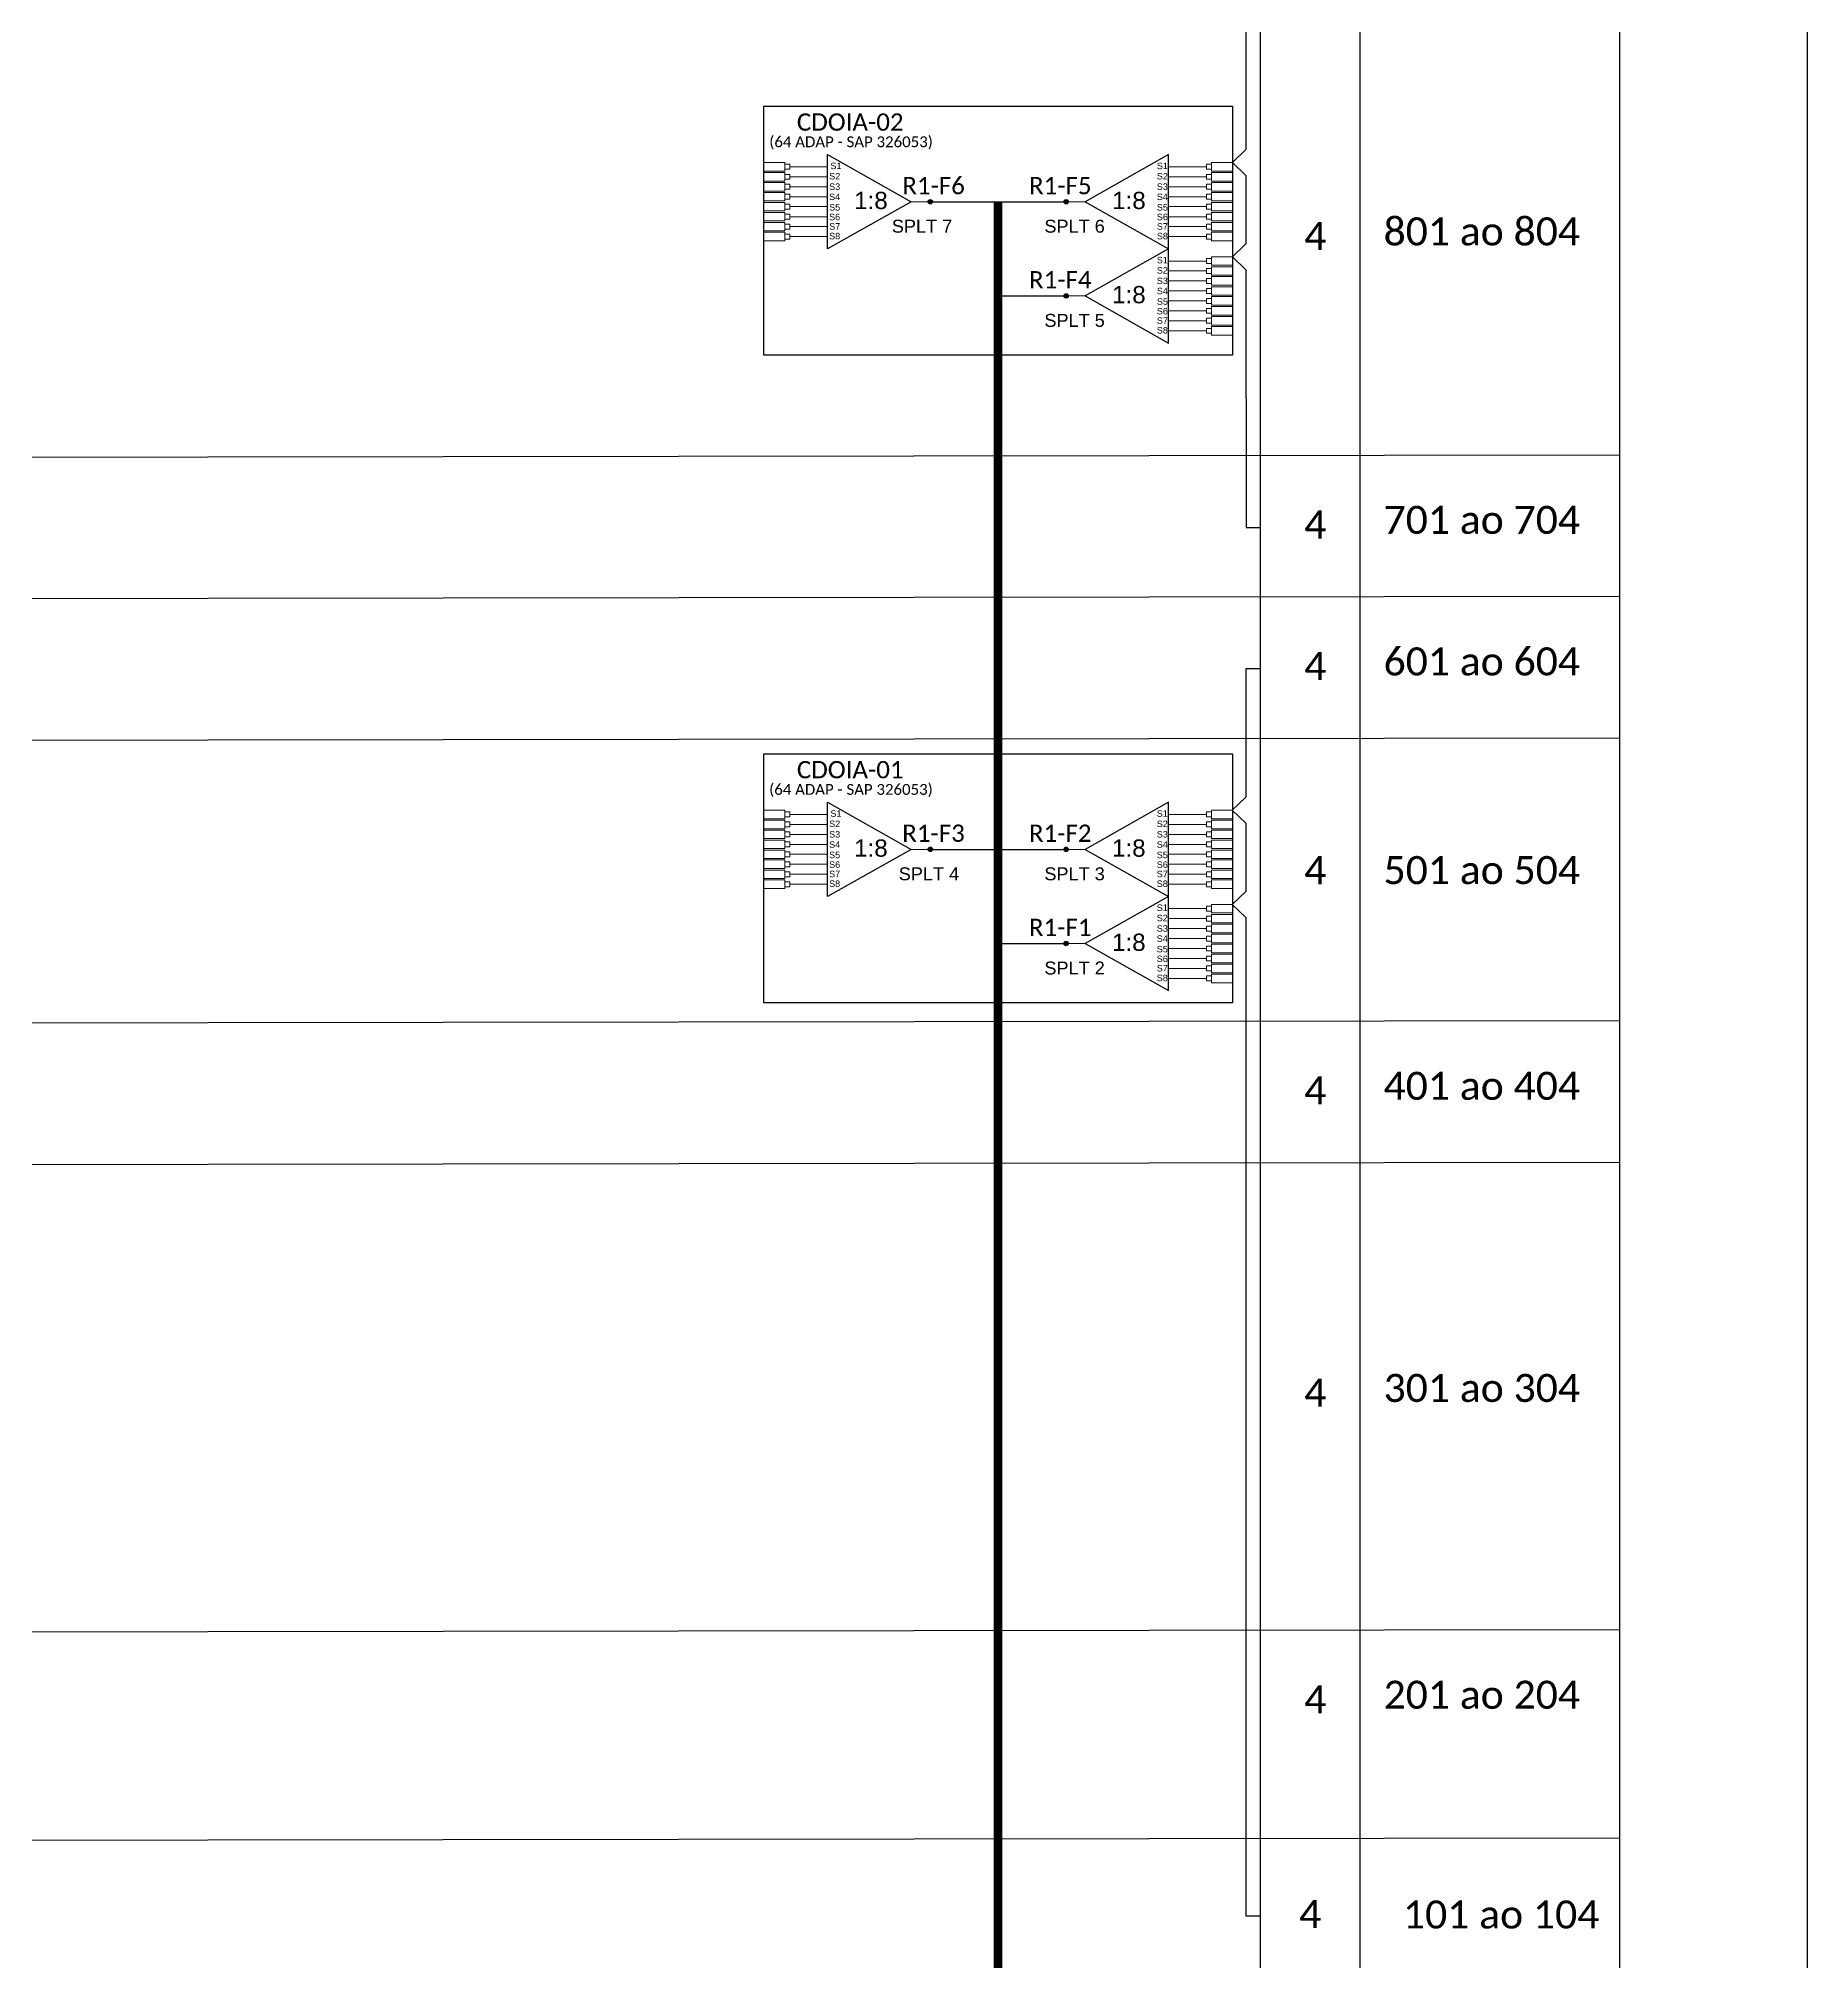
# Model space of a CAD drawing. Header units: metres. Extents: x -1286 to 457, y -500 to 94.
# Drawn here: x 252.2 to 456.9, y -343.2 to -120.7 of the extents above; entities that cross this region are included whole.
import ezdxf
from ezdxf.enums import TextEntityAlignment as Align

# ---------------------------------------------------------------- set-up
doc = ezdxf.new("R2010")
doc.units = ezdxf.units.M
doc.styles.add('ARIAL', font='arial.ttf')
doc.styles.add('WMF-Calibri0', font='calibri.ttf')

# ---------------------------------------------------------------- blocks, each defined once
blk = doc.blocks.new('SPLT_1-8_SC-APC')
at = {"color": 1}
blk.add_lwpolyline([(-7.37, -2.1), (-17.04, -7.55), (-7.37, -13), (-7.37, -2.1)], dxfattribs=at)
at = {"color": 3, "lineweight": 0}
for points in [[(-2.99, -3.51), (-7.37, -3.51)], [(-2.41, -3.02), (-2.41, -4)], [(-2.41, -3.02), (0, -3.02)], [(-2.41, -4), (0, -4)], [(-2.41, -4.17), (-2.41, -5.16)], [(-2.41, -4.17), (0, -4.17)], [(-7.37, -4.66), (-2.99, -4.66)], [(-7.37, -5.82), (-2.99, -5.82)], [(-2.41, -5.16), (0, -5.16)], [(-2.41, -5.32), (-2.41, -6.31)], [(-2.41, -5.32), (0, -5.32)], [(-2.41, -6.31), (0, -6.31)], [(-2.41, -6.48), (-2.41, -7.46)], [(-2.41, -6.48), (0, -6.48)], [(-7.37, -6.97), (-2.99, -6.97)], [(-7.37, -8.12), (-2.99, -8.12)], [(-2.41, -7.46), (0, -7.46)], [(-2.41, -7.63), (-2.41, -8.62)], [(-2.41, -7.63), (0, -7.63)], [(-2.41, -8.62), (0, -8.62)], [(-2.41, -8.78), (-2.41, -9.77)], [(-2.41, -8.78), (0, -8.78)], [(-7.37, -9.28), (-2.99, -9.28)], [(-7.37, -10.43), (-2.99, -10.43)], [(-2.41, -9.77), (0, -9.77)], [(-2.41, -9.94), (-2.41, -10.92)], [(-2.41, -9.94), (0, -9.94)], [(-2.41, -10.92), (0, -10.92)], [(-2.41, -11.09), (-2.41, -12.08)], [(-2.41, -11.09), (0, -11.09)], [(-7.37, -11.58), (-2.99, -11.58)], [(-2.41, -12.08), (0, -12.08)]]:
    blk.add_lwpolyline(points, dxfattribs=at)
for points in [[(-2.99, -3.22), (-2.41, -3.22), (-2.41, -3.8), (-2.99, -3.8)], [(-2.99, -4.38), (-2.41, -4.38), (-2.41, -4.95), (-2.99, -4.95)], [(-2.99, -5.53), (-2.41, -5.53), (-2.41, -6.1), (-2.99, -6.1)], [(-2.99, -6.68), (-2.41, -6.68), (-2.41, -7.26), (-2.99, -7.26)], [(-2.99, -7.84), (-2.41, -7.84), (-2.41, -8.41), (-2.99, -8.41)], [(-2.99, -8.99), (-2.41, -8.99), (-2.41, -9.56), (-2.99, -9.56)], [(-2.99, -10.14), (-2.41, -10.14), (-2.41, -10.72), (-2.99, -10.72)], [(-2.99, -11.3), (-2.41, -11.3), (-2.41, -11.87), (-2.99, -11.87)]]:
    blk.add_lwpolyline(points, close=True, dxfattribs=at)
at = {"color": 1, "lineweight": 0}
blk.add_lwpolyline([(-17.04, -7.55), (-19.26, -7.55)], dxfattribs=at)
at = {"color": 1, "style": 'ARIAL'}
for s, height, p in [('S1', 0.75, (-8.74, -3.78)), ('S2', 0.75, (-8.74, -4.97)), ('1:8', 2, (-13.91, -8.4)), ('S3', 0.75, (-8.74, -6.18)), ('S4', 0.75, (-8.74, -7.36)), ('S5', 0.75, (-8.74, -8.57)), ('S6', 0.75, (-8.74, -9.69)), ('S7', 0.75, (-8.74, -10.78)), ('S8', 0.75, (-8.74, -11.9))]:
    blk.add_text(s, height=height, dxfattribs=at).set_placement(p)
blk = doc.blocks.new('SPLT_1-8_SC-APC_ESQ')
at = {"color": 1}
blk.add_lwpolyline([(7.37, -2.1), (17.04, -7.55), (7.37, -13), (7.37, -2.1)], dxfattribs=at)
at = {"color": 3, "lineweight": 0}
for points in [[(2.41, -3.02), (0, -3.02)], [(2.41, -4), (0, -4)], [(2.41, -4.17), (0, -4.17)], [(2.41, -3.02), (2.41, -4)], [(2.41, -4.17), (2.41, -5.16)], [(2.99, -3.51), (7.37, -3.51)], [(2.41, -5.16), (0, -5.16)], [(2.41, -5.32), (0, -5.32)], [(2.41, -6.31), (0, -6.31)], [(2.41, -6.48), (0, -6.48)], [(2.41, -5.32), (2.41, -6.31)], [(2.41, -6.48), (2.41, -7.46)], [(7.37, -4.66), (2.99, -4.66)], [(7.37, -5.82), (2.99, -5.82)], [(2.41, -7.46), (0, -7.46)], [(2.41, -7.63), (0, -7.63)], [(2.41, -8.62), (0, -8.62)], [(2.41, -8.78), (0, -8.78)], [(2.41, -7.63), (2.41, -8.62)], [(2.41, -8.78), (2.41, -9.77)], [(7.37, -6.97), (2.99, -6.97)], [(7.37, -8.12), (2.99, -8.12)], [(2.41, -9.77), (0, -9.77)], [(2.41, -9.94), (0, -9.94)], [(2.41, -10.92), (0, -10.92)], [(2.41, -11.09), (0, -11.09)], [(2.41, -9.94), (2.41, -10.92)], [(2.41, -11.09), (2.41, -12.08)], [(7.37, -9.28), (2.99, -9.28)], [(7.37, -10.43), (2.99, -10.43)], [(2.41, -12.08), (0, -12.08)], [(7.37, -11.58), (2.99, -11.58)]]:
    blk.add_lwpolyline(points, dxfattribs=at)
for points in [[(2.99, -3.22), (2.41, -3.22), (2.41, -3.8), (2.99, -3.8)], [(2.99, -4.38), (2.41, -4.38), (2.41, -4.95), (2.99, -4.95)], [(2.99, -5.53), (2.41, -5.53), (2.41, -6.1), (2.99, -6.1)], [(2.99, -6.68), (2.41, -6.68), (2.41, -7.26), (2.99, -7.26)], [(2.99, -7.84), (2.41, -7.84), (2.41, -8.41), (2.99, -8.41)], [(2.99, -8.99), (2.41, -8.99), (2.41, -9.56), (2.99, -9.56)], [(2.99, -10.14), (2.41, -10.14), (2.41, -10.72), (2.99, -10.72)], [(2.99, -11.3), (2.41, -11.3), (2.41, -11.87), (2.99, -11.87)]]:
    blk.add_lwpolyline(points, close=True, dxfattribs=at)
at = {"color": 1, "lineweight": 0}
blk.add_lwpolyline([(17.04, -7.55), (19.26, -7.55)], dxfattribs=at)
at = {"color": 1, "style": 'ARIAL'}
for s, height, p in [('S2', 0.75, (7.56, -4.97)), ('S1', 0.75, (7.7, -3.78)), ('S3', 0.75, (7.55, -6.18)), ('S4', 0.75, (7.55, -7.36)), ('1:8', 2, (10.45, -8.4)), ('S5', 0.75, (7.55, -8.57)), ('S6', 0.75, (7.55, -9.69)), ('S7', 0.75, (7.55, -10.78)), ('S8', 0.75, (7.55, -11.9))]:
    blk.add_text(s, height=height, dxfattribs=at).set_placement(p)

msp = doc.modelspace()

# ---------------------------------------------------------------- hatches: boundary and pattern name
h = msp.add_hatch(color=3)
h.dxf.hatch_style = 1
edge = h.paths.add_edge_path()
edge.add_arc((355.44, -139.61), 0.256, 0, 360)
h = msp.add_hatch(color=3)
h.dxf.hatch_style = 1
edge = h.paths.add_edge_path()
edge.add_arc((371.16, -139.61), 0.256, 0, 360)
h = msp.add_hatch(color=3)
h.dxf.hatch_style = 1
edge = h.paths.add_edge_path()
edge.add_arc((371.16, -150.51), 0.256, 0, 360)
h = msp.add_hatch(color=3)
h.dxf.hatch_style = 1
edge = h.paths.add_edge_path()
edge.add_arc((355.44, -214.55), 0.256, 0, 360)
h = msp.add_hatch(color=3)
h.dxf.hatch_style = 1
edge = h.paths.add_edge_path()
edge.add_arc((371.15, -214.55), 0.256, 0, 360)
h = msp.add_hatch(color=3)
h.dxf.hatch_style = 1
edge = h.paths.add_edge_path()
edge.add_arc((371.15, -225.45), 0.256, 0, 360)

# ---------------------------------------------------------------- linework, layer by layer
msp.add_lwpolyline([(-384.06, -499.81), (456.94, -499.81), (456.94, 94.19), (-384.06, 94.19)], close=True)
for points in [[(393.61, -70.65), (393.61, -417.49)], [(405.18, -417.49), (405.18, -70.65)], [(435.2, -70.65), (435.2, -417.49)], [(81.28, -169.38), (435.2, -168.88)], [(81.28, -185.76), (435.2, -185.26)], [(81.28, -202.13), (435.2, -201.63)], [(81.28, -234.87), (435.2, -234.37)], [(81.28, -251.24), (435.2, -250.74)], [(81.28, -305.34), (435.2, -304.83)], [(81.28, -329.42), (435.2, -328.92)]]:
    msp.add_lwpolyline(points)
at = {"color": 3}
for points in [[(393.61, -76.11), (391.96, -76.11), (391.95, -133.57), (390.39, -135.08), (391.95, -136.59), (391.95, -144.47), (390.39, -145.98), (391.95, -147.48), (391.99, -177.29), (393.64, -177.29)], [(393.61, -193.66), (391.96, -193.66), (391.95, -208.51), (390.38, -210.02), (391.95, -211.53), (391.95, -219.41), (390.38, -220.92), (391.95, -222.42), (391.95, -337.95), (393.6, -337.95)]]:
    msp.add_lwpolyline(points, dxfattribs=at)
at = {"color": 1}
for points in [[(336.18, -128.56), (390.42, -128.56), (390.42, -157.37), (336.18, -157.37)], [(336.18, -203.5), (390.41, -203.5), (390.41, -232.31), (336.18, -232.31)]]:
    msp.add_lwpolyline(points, close=True, dxfattribs=at)
at = {"color": 5, "const_width": 1}
msp.add_lwpolyline([(353.71, -390.58), (353.71, -385.11), (363.28, -385.11), (363.28, -139.61)], dxfattribs=at)
at = {"color": 5}
for points in [[(355.44, -139.61), (371.13, -139.61)], [(363.28, -150.51), (371.13, -150.51)], [(355.44, -214.55), (371.12, -214.55)], [(363.28, -225.45), (371.12, -225.45)]]:
    msp.add_lwpolyline(points, dxfattribs=at)
at = {"color": 3}
for centre in [(355.44, -139.61), (371.16, -139.61), (371.16, -150.51), (355.44, -214.55), (371.15, -214.55), (371.15, -225.45)]:
    msp.add_circle(centre, 0.256, dxfattribs=at)

# ---------------------------------------------------------------- block references
for p in [(336.18, -132.06), (336.18, -207)]:
    msp.add_blockref('SPLT_1-8_SC-APC_ESQ', p)
for p in [(390.39, -132.06), (390.39, -142.96), (390.38, -207), (390.38, -217.9)]:
    msp.add_blockref('SPLT_1-8_SC-APC', p, dxfattribs=at)

# ---------------------------------------------------------------- texts
at = {"color": 1, "style": 'WMF-Calibri0'}
for s, p in [('CDOIA-02', (340, -131.39)), ('CDOIA-01', (340, -206.33))]:
    msp.add_text(s, height=2, dxfattribs=at).set_placement(p)
for p in [(346.27, -133.3), (346.26, -208.24)]:
    msp.add_text('(64 ADAP - SAP 326053)', height=1.25, dxfattribs=at).set_placement(p, align=Align.CENTER)
at = {"color": 5, "style": 'WMF-Calibri0'}
for s, p in [('R1-F6', (352.2, -138.74)), ('R1-F5', (366.86, -138.74)), ('R1-F4', (366.86, -149.64)), ('R1-F3', (352.19, -213.68)), ('R1-F2', (366.85, -213.68)), ('R1-F1', (366.85, -224.58))]:
    msp.add_text(s, height=2, dxfattribs=at).set_placement(p)
at = {"color": 7}
for s, height, style, p in [('SPLT 7', 1.5, 'ARIAL', (350.99, -143.19)), ('SPLT 6', 1.5, 'ARIAL', (368.64, -143.19)), ('801 ao 804', 3.24, 'WMF-Calibri0', (407.89, -144.66)), ('SPLT 5', 1.5, 'ARIAL', (368.64, -154.09)), ('701 ao 704', 3.24, 'WMF-Calibri0', (407.89, -178.04)), ('601 ao 604', 3.24, 'WMF-Calibri0', (407.89, -194.42)), ('501 ao 504', 3.24, 'WMF-Calibri0', (407.89, -218.57)), ('SPLT 4', 1.5, 'ARIAL', (351.79, -218.13)), ('SPLT 3', 1.5, 'ARIAL', (368.64, -218.13)), ('SPLT 2', 1.5, 'ARIAL', (368.64, -229.03)), ('401 ao 404', 3.24, 'WMF-Calibri0', (407.89, -243.53)), ('301 ao 304', 3.24, 'WMF-Calibri0', (407.89, -278.49)), ('201 ao 204', 3.24, 'WMF-Calibri0', (407.89, -313.99)), ('101 ao 104', 3.24, 'WMF-Calibri0', (410.13, -339.42))]:
    msp.add_text(s, height=height, dxfattribs=dict(at, style=style)).set_placement(p)
at = {"color": 7, "style": 'WMF-Calibri0', "flags": 4}
for p in [(399.99, -143.57), (399.99, -176.96), (399.99, -193.33), (399.99, -216.96), (399.99, -242.44), (399.99, -277.41), (399.99, -312.91), (399.4, -337.74)]:
    msp.add_attdef('4', text='XX', height=3.24, dxfattribs=at).set_placement(p, align=Align.MIDDLE_CENTER)

doc.saveas('drawing.dxf')
